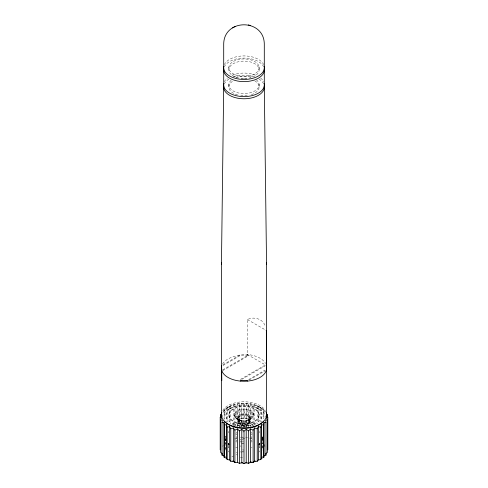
<?xml version="1.0" encoding="UTF-8"?>
<svg xmlns="http://www.w3.org/2000/svg" width="488" height="488" viewBox="0 0 488 488"><rect width="100%" height="100%" fill="white"/><g stroke="black" fill="none" stroke-linecap="round" stroke-linejoin="round"><path stroke-width="0.37" stroke-dasharray="2.44 1.83" d="M222.626 369.892L248.276 355.087L248.276 355.862L247.276 355.288L247.398 319.536C253.992 316.181 263.245 318.823 265.332 326.393M244.86 409.176C232.325 408.06 230.421 420.034 243.481 421.461C254.699 421.54 258.262 409.572 244.86 409.176L244.519 418.533C246.58 418.686 249.295 419.375 249.905 421.644M236.564 426.152L240.322 425.188L245.238 424.938L245.342 423.261L250.515 424.06L254.901 425.829M262.672 438.993L262.751 437.321L262.3 440.298L262.575 436.467L262.416 439.926L262.794 438.163L261.836 441.176M247.398 354.52L247.276 355.288A22.613 13.054 0 0 0 222.101 364.945M225.328 437.108L225.267 437.468L225.541 436.04L225.328 448.862M246.55 409.353L245.531 414.751L245.531 418.637M245.238 424.938L247.678 425.188L247.989 423.529M224.059 419.399L224.212 409.774L231.507 405.455M238.095 417.759C238.87 415.148 242.152 414.587 244.519 414.647C248.788 414.574 251.357 417.899 249.905 422.242C249.13 424.853 245.848 425.408 243.481 425.353C239.211 425.42 236.643 422.102 238.095 417.759L234.185 414.349M238.095 421.644C238.87 419.033 242.152 418.478 244.519 418.533M248.191 424.365L248.191 420.473L249.368 419.503L249.905 418.35L253.815 415.343M263.026 438.309L262.446 440.206L262.709 439.383M248.166 409.688L246.501 414.952L246.501 418.844M247.678 425.188L250.002 425.676L250.515 424.06M262.263 440.347L262.696 439.06L262.05 440.774M250.966 418.869L248.166 420.003L244.86 420.516L244.519 425.353M249.655 410.188L247.398 415.251L247.398 419.143M252.381 425.871L252.845 424.834M250.966 410.823L248.191 415.636L248.191 419.521M252.07 411.585L248.856 416.093L248.856 423.907M252.93 412.439L249.368 416.612L249.368 423.389M246.55 420.339L245.531 421.358L245.531 425.249M253.516 413.373L249.722 417.167L249.722 422.828M260.305 443.067L258.768 444.342L259.793 443.494M259.293 443.988L259.707 443.616L258.225 444.727M223.053 411.177L224.059 410.286M249.905 417.759L253.815 414.349M248.166 420.003L246.501 421.156L246.501 425.042M249.722 418.942L253.516 416.319M235.826 433.265L236.948 432.496M235.826 434.747L236.948 433.978M251.052 440.64L252.174 439.871M251.052 442.122L252.174 441.353M249.368 419.503L252.93 417.252M249.655 419.509L247.398 420.857L247.398 424.743M248.856 420.015L252.07 418.112M222.943 364.774L240.724 354.508A22.613 13.054 0 0 1 265.539 363.45M222.943 365.549L240.724 355.288L240.724 354.508M222.626 370.673L248.276 355.862M240.383 379.389L265.374 364.957M241.7 379.408L265.374 365.738M248.593 379.585L265.057 370.081M249.252 379.981L265.057 370.856M228.439 406.98L226.841 407.907C238.101 401.545 253.333 401.825 263.788 409.774L263.941 419.399M228.597 409.426L231.178 407.938M233.099 425.829L237.485 424.06L245.342 423.261M251.216 447.581L252.07 447.344M239.425 426.463L243.054 425.902L247.983 426.335M237.034 418.869L239.834 420.003L244.86 420.516M244.946 438.346L243.054 438.346L243.054 440.322M240.322 441.036L242.152 441.219M241.42 443.61L243.128 443.787L243.128 442.305M240.328 441.902L241.42 442.128M235.802 447.313L237.546 447.752M250.002 425.676L251.436 426.152M256.493 405.455L261.159 407.907L259.561 406.98M247.398 319.536L266.356 330.486M247.276 354.508L265.051 364.713M256.822 407.938L259.402 409.426M235.93 418.112L239.809 420.473L239.809 424.365M238.345 419.509L240.602 420.857L240.602 424.743M235.07 417.252L239.144 420.015M251.052 432.496L252.174 433.265M251.052 433.978L252.174 434.747M235.826 439.871L236.948 440.64M235.826 441.353L236.948 442.122M229.964 444.775L227.377 442.756M234.484 416.319L238.632 419.503M239.834 420.003L241.499 421.156L241.499 425.042M234.185 415.343L238.095 418.35L238.278 418.942M228.591 443.86L228.164 443.507L229.189 444.361M263.941 410.286L265.99 412.153M234.484 413.373L238.278 417.167L238.278 422.828M241.45 420.339L242.469 421.358L242.469 425.249M235.07 412.439L238.632 416.612L238.632 423.389M235.93 411.585L239.144 416.093L239.144 423.907M237.034 410.823L239.809 415.636L239.809 419.521M238.345 410.188L240.602 415.251L240.602 419.143M235.155 424.834L235.619 425.871M225.413 439.475L225.822 440.518L225.23 437.626L225.706 440.249L225.328 438.993M243.14 420.516L243.481 425.353M239.834 409.688L241.499 414.952L241.499 418.844M237.485 424.06L237.998 425.676M241.45 409.353L242.469 414.751L242.469 418.637M240.011 423.529L240.322 425.188M243.14 409.176L243.481 418.533M242.658 423.261L242.762 424.938M263.788 409.774L263.788 418.832M262.672 437.108L262.672 448.862M261.476 408.157L261.476 421.827M260.83 407.694L260.83 422.029M259.36 431.349L259.36 432.899M259.091 66.917L259.091 70.62M259.091 84.07L259.091 87.773M259.055 414.086L259.055 414.58M259.055 415.605A15.116 8.729 0 0 1 235.332 421.992A15.116 8.729 0 0 1 237.613 406.937A15.116 8.729 0 0 1 259.055 415.605L259.055 416.099A15.116 8.729 0 0 1 235.332 422.492A15.116 8.729 0 0 1 237.613 407.431A15.116 8.729 0 0 1 259.055 416.099M258.347 406.345L258.347 423.053M257.225 405.985L257.225 424.096M254.657 404.924L254.657 425.432M253.107 404.711L253.107 425.841M251.649 436.54L251.649 438.517M250.564 403.942L250.564 426.732M248.642 403.93L248.642 428.08M246.8 426.091L246.8 428.061M246.214 403.448L246.214 426.994M244.946 425.902L244.946 427.872M244 403.668L244 427.061M243.054 425.902L243.054 427.872M243.128 430.831L243.128 432.313M241.786 403.448L241.786 426.994M239.358 403.93L239.358 428.08M237.436 403.942L237.436 426.732M236.351 436.54L236.351 438.517M234.893 404.711L234.893 425.841M233.343 404.924L233.343 425.432M230.775 405.985L230.775 424.096M229.653 406.345L229.653 423.053M228.945 414.086L228.945 414.58M228.945 415.605L228.945 416.099M228.909 66.917L228.909 70.62M228.909 84.07L228.909 87.773M228.64 431.349L228.64 432.899M227.17 407.694L227.17 422.029M226.524 408.157L226.524 421.827M224.212 409.774L224.212 418.832M224.321 64.636A20.374 11.761 0 0 1 244 55.919A20.374 11.761 0 0 1 263.679 64.636M238.821 78.08A15.152 8.747 0 0 1 231.849 64.636A15.152 8.747 0 0 1 256.151 64.636A15.152 8.747 0 0 1 249.179 78.08M246.629 78.477A15.152 8.747 0 0 1 241.371 78.477M243.439 451.632A2.178 1.257 0 0 1 242.749 451.449A1.238 0.714 0 0 0 243.475 452.065M242.749 449.393A2.178 1.257 0 0 1 243.439 449.204M242.768 451.357A1.238 0.714 0 0 1 243.475 450.772M224.321 83.966A20.374 11.761 0 0 1 228.982 79.062M233.508 76.927A20.374 11.761 0 0 1 254.492 76.927M259.018 79.062A20.374 11.761 0 0 1 263.679 83.966M254.712 80.825A15.152 8.747 0 0 1 250.405 94.934M247.282 95.55A15.152 8.747 0 0 1 240.718 95.55M237.595 94.934A15.152 8.747 0 0 1 233.288 80.825M241.371 78.397A15.152 8.747 0 0 1 246.629 78.397M256.407 79.812A15.152 8.747 0 0 1 254.291 91.25A15.152 8.747 0 0 1 234.374 91.585A15.152 8.747 0 0 1 231.105 80.239M235.856 77.452A15.152 8.747 0 0 1 252.144 77.452M232.136 424.615A21.783 12.572 0 0 1 255.864 424.615M263.74 455.517A21.783 12.572 0 0 1 262.367 456.957M226.157 457.415A21.783 12.572 0 0 1 225.139 456.487M224.26 444.885A21.783 12.572 0 0 1 225.633 443.446M234.795 438.803A21.783 12.572 0 0 1 236.912 438.309M242.103 437.675A21.783 12.572 0 0 1 243.622 437.632M249.636 438.053A21.783 12.572 0 0 1 251.808 438.462M261.842 442.988A21.783 12.572 0 0 1 262.861 443.915M264.124 445.391A21.783 12.572 0 0 1 265.039 446.947M224.321 66.813A20.374 11.761 0 0 1 244 58.096A20.374 11.761 0 0 1 263.679 66.813M224.321 81.789A20.374 11.761 0 0 1 227.31 78.086M232.312 75.195A20.374 11.761 0 0 1 255.688 75.195M260.69 78.086A20.374 11.761 0 0 1 263.679 81.789M240.011 439.895A6.954 4.014 0 0 1 241.06 439.542M242.201 439.304A6.954 4.014 0 0 1 243.396 439.182M241.06 446.227A6.954 4.014 0 0 1 240.011 445.88M243.439 443.805A2.178 1.257 0 0 1 242.749 443.616M242.749 441.561A2.178 1.257 0 0 1 243.439 441.378M242.146 452.108A14.207 8.204 0 0 1 240.322 451.894M237.485 453.029A15.415 8.9 0 0 1 236.29 452.669M228.64 445.733A15.415 8.9 0 0 1 228.64 444.184L228.64 447.709A15.415 8.9 0 0 1 228.64 446.16M259.36 445.733A15.415 8.9 0 0 0 259.36 444.184L259.36 447.709A15.415 8.9 0 0 0 259.36 446.16M237.485 454.999A15.415 8.9 0 0 1 236.29 454.639M259.781 450.942A16.629 9.601 0 0 1 259.067 451.98M242.548 457.482A16.629 9.601 0 0 1 240.401 457.293M228.933 451.98A16.629 9.601 0 0 1 228.219 450.942M228.219 444.904A16.629 9.601 0 0 1 228.933 443.866M259.067 443.866A16.629 9.601 0 0 1 259.781 444.904M242.92 426.97A12.395 7.155 0 0 1 245.08 426.97M262.355 445.733A18.739 10.821 0 0 1 262.355 450.113M233.252 456.786A18.739 10.821 0 0 1 231.952 456.213M225.645 450.113A18.739 10.821 0 0 1 225.645 445.733M245.635 437.144A18.739 10.821 0 0 1 247.575 437.297M222.619 446.404A22.204 12.816 0 0 1 223.223 445.343M224.895 443.33A22.204 12.816 0 0 1 225.95 442.39M240.383 437.211A22.204 12.816 0 0 1 242.304 437.077M263.807 444.062A22.204 12.816 0 0 1 264.947 445.605M222.754 410.384A22.613 13.054 0 0 1 244 401.789A22.613 13.054 0 0 1 265.246 410.384M222.961 412.506A21.783 12.572 0 0 1 244 403.186A21.783 12.572 0 0 1 265.039 412.506M222.302 417.222A21.783 12.572 0 0 1 244 405.741A21.783 12.572 0 0 1 265.698 417.222M235.308 74.847A15.152 8.747 0 0 0 259.091 68.442A15.152 8.747 0 0 0 237.595 59.756A15.152 8.747 0 0 0 235.308 74.847M233.599 423.92A18.135 10.474 0 0 0 262.068 416.252A18.135 10.474 0 0 0 236.332 405.851A18.135 10.474 0 0 0 233.599 423.92"/><path stroke-width="0.73" d="M221.412 368.056L221.473 262.312L223.705 85.986A20.374 11.761 0 0 0 244 98.771A20.374 11.761 0 0 0 264.295 85.986L266.527 262.312L266.588 368.056M266.527 415.983L266.588 367.568M263.788 457.494L263.788 425.042L263.941 422.59L264.947 422.608L265.99 422.669L265.99 455.115L263.941 456.012L263.788 457.494L261.476 458.14L260.83 459.574L258.347 459.952L257.225 461.282L254.657 461.373L253.107 462.557L250.564 462.35L248.642 463.338L246.214 462.85L244 463.6L241.786 462.85L239.358 463.338L237.436 462.35L234.893 462.557L233.343 461.373L230.775 461.282L229.653 459.952L229.653 426.53L227.17 427.128L227.17 459.574L229.653 459.952M222.009 455.115L222.009 422.669L222.363 420.229L220.655 420.089L220.655 452.541L222.363 453.645L222.009 455.115L224.059 456.012L224.212 457.494L226.524 458.14L227.17 459.574M260.83 459.574L260.83 427.128L261.476 424.719L263.788 425.042M220.655 420.089L221.497 417.716L220.198 417.411L220.198 449.857M257.225 461.282L257.225 428.836L258.347 426.53L260.83 427.128M220.198 417.411L221.497 415.16L220.655 414.727L221.528 413.647M253.107 462.557L253.107 430.105L254.657 427.952L257.225 428.836M248.642 463.338L248.642 430.886L250.564 428.928L253.107 430.105M244 463.6L244 431.148L246.214 429.428L248.642 430.886M264.295 68.704L264.295 43.749C263.733 18.52 224.248 18.471 223.705 43.749L223.705 68.704M239.358 463.338L239.358 430.886L241.786 429.428L244 431.148M232.599 27.895L235.064 26.468M234.893 462.557L234.893 430.105L237.436 428.928L239.358 430.886M266.472 413.647L267.345 414.727L266.503 415.16L267.802 417.411L267.802 449.857M230.775 461.282L230.775 428.836L233.343 427.952L234.893 430.105M267.802 417.411L266.503 417.716L267.345 420.089L267.345 452.541L265.637 453.645L265.99 455.115M224.212 457.494L224.212 425.042L226.524 424.719L227.17 427.128M222.009 422.669L224.059 422.59L224.212 425.042M267.345 420.089L265.637 420.229L265.99 422.669M248.349 24.888L249.087 25.095M249.636 25.248L250.588 25.51M229.653 426.53L230.775 428.836M266.356 365.463L266.375 366.311A22.613 13.054 0 0 1 244 381.256A22.613 13.054 0 0 1 221.625 366.311L221.625 365.536L221.796 380.61M266.356 330.486L266.375 365.536A22.613 13.054 0 0 1 266.375 369.318L266.375 370.093M221.412 367.568L221.473 415.983M267.345 414.727L267.345 417.746M266.527 262.312L266.527 264.587M266.375 365.536L266.375 366.311M264.295 85.858L264.295 68.832A20.374 11.761 0 0 1 244 81.624A20.374 11.761 0 0 1 223.705 68.832L223.705 85.858M263.941 422.59L263.941 456.012M261.476 424.719L261.476 458.14M258.347 426.53L258.347 459.952M254.657 427.952L254.657 461.373M250.564 428.928L250.564 462.35M247.276 381.122L247.276 380.341A22.613 13.054 0 0 1 240.724 380.341L240.724 381.122M246.214 429.428L246.214 462.85M241.786 429.428L241.786 462.85M237.436 428.928L237.436 462.35M233.343 427.952L233.343 461.373M226.524 424.719L226.524 458.14M224.059 422.59L224.059 456.012M221.625 370.093L221.625 369.318A22.613 13.054 0 0 1 221.625 365.536M221.473 262.312L221.473 264.587M220.655 414.727L220.655 417.746M264.295 66.655A20.374 11.761 0 0 1 244 79.446A20.374 11.761 0 0 1 223.705 66.655M255.218 460.983A21.783 12.572 0 0 1 253.205 461.599M234.795 461.599A21.783 12.572 0 0 1 232.782 460.983M264.295 83.808A20.374 11.761 0 0 1 244 96.593A20.374 11.761 0 0 1 223.705 83.808M251.363 461.953A22.204 12.816 0 0 1 249.886 462.215M246.977 462.563A22.204 12.816 0 0 1 245.696 462.636M242.469 462.648A22.204 12.816 0 0 1 241.182 462.575M266.271 412.58A22.613 13.054 0 0 1 244 427.903A22.613 13.054 0 0 1 221.729 412.58M263.74 421.071A21.783 12.572 0 0 1 244 428.336A21.783 12.572 0 0 1 224.26 421.071"/></g></svg>
